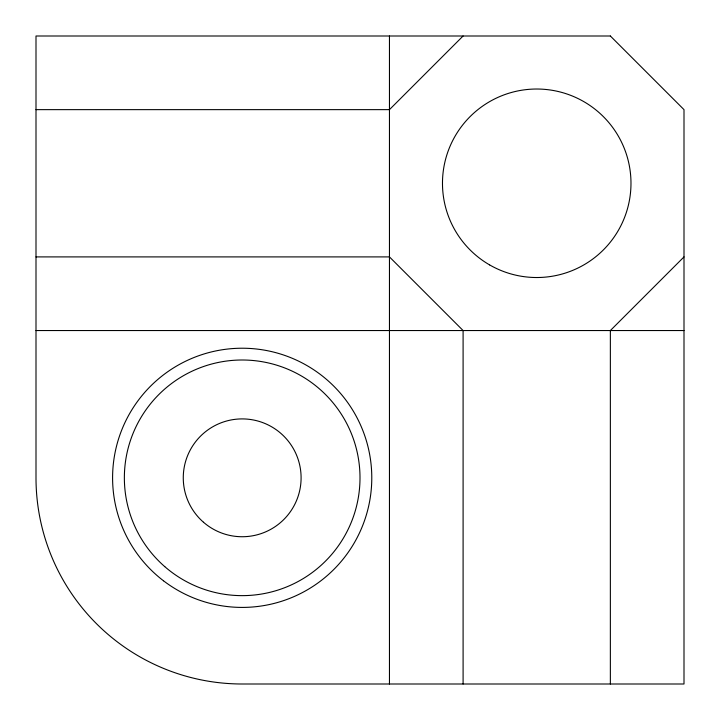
<?xml version="1.0" encoding="UTF-8"?>
<svg xmlns="http://www.w3.org/2000/svg" width="720" height="720" viewBox="0 0 720 720"><rect width="100%" height="100%" fill="white"/><g stroke="black" fill="none" stroke-linecap="round" stroke-linejoin="round"><path stroke-width="1.08" d="M463.095 36L389.457 109.638L36 109.638M684 256.905L610.362 330.543L610.362 684M36 256.905L389.457 256.905L463.095 330.543L463.095 684M36 330.543L684 330.543M389.457 36L389.457 684M610.362 36L36 36L36 477.819A206.181 206.181 0 0 0 242.181 684L684 684L684 109.638L610.362 36M203.472 522.225A58.905 58.905 0 0 0 299.997 489.141A58.905 58.905 0 0 0 223.083 422.091A58.905 58.905 0 0 0 203.472 522.225M489.6 264.897A94.257 94.257 0 0 0 630.981 183.276A94.257 94.257 0 0 0 489.6 101.646A94.257 94.257 0 0 0 489.6 264.897M163.503 580.797A129.6 129.6 0 0 0 370.71 494.469A129.6 129.6 0 0 0 192.339 358.191A129.6 129.6 0 0 0 163.503 580.797M164.763 566.631A117.819 117.819 0 0 0 357.804 500.463A117.819 117.819 0 0 0 203.985 366.363A117.819 117.819 0 0 0 164.763 566.631"/></g></svg>
